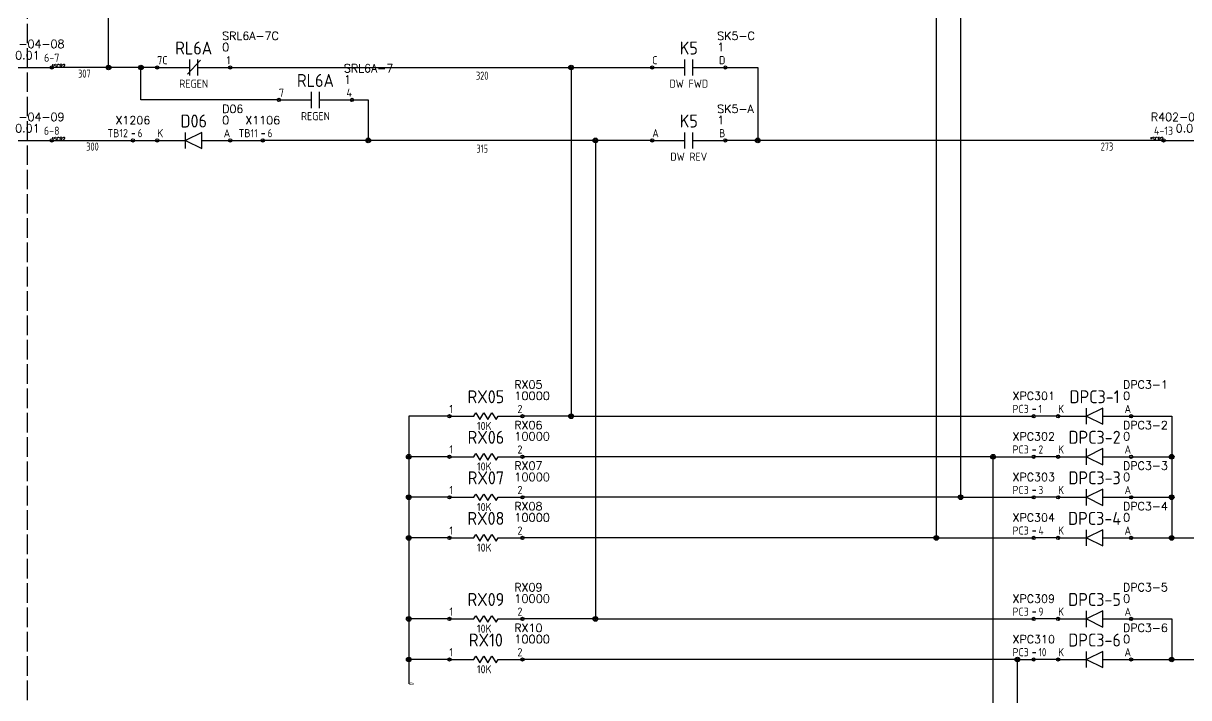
# Model space of a CAD drawing. Header units: millimetres. Extents: x 0 to 1020, y 0 to 646.
# Drawn here: x 213.8 to 572.7, y 190.7 to 398.6 of the extents above; entities that cross this region are included whole.
import ezdxf
from ezdxf.enums import TextEntityAlignment as Align

# ---------------------------------------------------------------- set-up
doc = ezdxf.new("R2010")
doc.units = ezdxf.units.MM
doc.header["$LTSCALE"] = 0.5
doc.linetypes.add('ACAD_ISO02W100', pattern=[15, 12, -3])
for name, color, linetype in [('LOCBOX', 7, 'ACAD_ISO02W100'), ('SYMS', 7, 'Continuous'), ('WIREFIXED', 7, 'Continuous'), ('WIRES', 7, 'Continuous')]:
    doc.layers.add(name, color=color, linetype=linetype)
doc.layers.add('NETLIST', color=50, linetype='Continuous', plot=False)
doc.styles.get("Standard").update_dxf_attribs({"font": 'txt.shx', "bigfont": 'gbcbig.shx'})
doc.styles.add('WD_IEC', font='isocp2.shx', dxfattribs={"width": 0.9, "height": 4})

# ---------------------------------------------------------------- blocks, each defined once
blk = doc.blocks.new('INTERCONNECT-H1')
blk.add_line((-2.5, 0), (12.5, 0))
for centre in [(-2.5, 0), (12.5, 0)]:
    blk.add_circle(centre, 0.5)
at = {"style": 'WD_IEC', "flags": 1}
for tag, height, p in [('LOC', 4, (5, 10)), ('TAG1', 4, (-2.43, 3.16)), ('DESC1', 2.5, (5, -2.5))]:
    blk.add_attdef(tag, text='', height=height, dxfattribs=at).set_placement(p, align=Align.MIDDLE_CENTER)
at = {"style": 'WD_IEC', "flags": 8}
for tag, p in [('TERM01', (-2.5, 1)), ('TERM02', (12.5, 1))]:
    blk.add_attdef(tag, text='', height=2.5, dxfattribs=at).set_placement(p, align=Align.BOTTOM_CENTER)
at = {"style": 'WD_IEC', "flags": 1}
blk.add_attdef('X4TERM01', (-2.5, 0), '', height=0.5, dxfattribs=at)
blk.add_attdef('X1TERM02', text='', height=0.5, dxfattribs=at).set_placement((12.5, 0), align=Align.RIGHT)
at = {"layer": 'NETLIST'}
for tag, p in [('NETTAG', (5, 6)), ('NETVALUE', (5, 2.5))]:
    blk.add_attdef(tag, text='', height=2.5, dxfattribs=at).set_placement(p, align=Align.CENTER)
blk.add_attdef('X4TERMDESC01', text='', height=1, dxfattribs=at).set_placement((-2.5, 0), align=Align.RIGHT)
blk.add_attdef('X1TERMDESC02', (12.5, 0), '', height=1, dxfattribs=at)
blk = doc.blocks.new('DIODE-L')
for p, q in [((-22.5, 0), (-13.75, 0)), ((-13.75, -2.5), (-13.75, 2.5)), ((-8.75, 2.5), (-13.75, 0)), ((-13.75, 0), (-8.75, -2.5)), ((-8.75, -2.5), (-8.75, 2.5)), ((-8.75, 0), (0, 0))]:
    blk.add_line(p, q)
for centre in [(-22.5, 0), (0, 0)]:
    blk.add_circle(centre, 0.5)
at = {"style": 'WD_IEC', "flags": 1}
blk.add_attdef('LOC', text='', height=4, dxfattribs=at).set_placement((-11.25, 11), align=Align.MIDDLE_CENTER)
at = {"style": 'WD_IEC'}
for tag, height, p in [('TAG1', 4, (-11.25, 6)), ('DESC1', 2.5, (-11.25, -5))]:
    blk.add_attdef(tag, text='', height=height, dxfattribs=at).set_placement(p, align=Align.MIDDLE_CENTER)
for tag, p, height, flags in [('X4TERM01', (-22.5, 0), 0.64, 1), ('TERM01', (-22.5, 1), 2.5, 8), ('X1TERM02', (0, 0), 0.64, 1)]:
    blk.add_attdef(tag, p, '', height=height, dxfattribs=dict(at, flags=flags))
at = {"style": 'WD_IEC', "flags": 8}
blk.add_attdef('TERM02', text='', height=2.5, dxfattribs=at).set_placement((0, 1), align=Align.RIGHT)
at = {"layer": 'NETLIST'}
for tag, p, height in [('NETTAG', (-2.5, 8.5), 2.5), ('NETVALUE', (-2.5, 5), 2.56)]:
    blk.add_attdef(tag, p, '', height=height, dxfattribs=at)
blk = doc.blocks.new('TBH-1')
blk.add_line((-0.33, 2.17), (0.65, 2.17))
blk.add_circle((0, 0), 0.5)
at = {"style": 'WD_IEC', "flags": 1}
blk.add_attdef('LOC', text='', height=4, dxfattribs=at).set_placement((-15, 7.5), align=Align.MIDDLE_LEFT)
at = {"style": 'WD_IEC'}
blk.add_attdef('TAG1', text='', height=2.5, dxfattribs=at).set_placement((-1.5, 1), align=Align.RIGHT)
at = {"style": 'WD_IEC', "flags": 1}
blk.add_attdef('X1TERM01', (0, 0), '', height=0.5, dxfattribs=at)
at = {"style": 'WD_IEC', "width": 0.9}
blk.add_attdef('TERM01', (1.5, 1), '', height=2.5, dxfattribs=at)
at = {"layer": 'NETLIST'}
for tag, p in [('NETTAG', (0, 5)), ('NETVALUE', (0, -2.5))]:
    blk.add_attdef(tag, text='', height=2.5, dxfattribs=at).set_placement(p, align=Align.CENTER)
blk = doc.blocks.new('CONTACT-NO')
for p, q in [((2.5, 0), (12.5, 0)), ((12.5, -2.5), (12.5, 2.5)), ((15, -2.5), (15, 2.5)), ((15, 0), (25, 0))]:
    blk.add_line(p, q)
for centre in [(2.5, 0), (25, 0)]:
    blk.add_circle(centre, 0.5)
at = {"style": 'WD_IEC', "flags": 1}
blk.add_attdef('LOC', text='', height=4, dxfattribs=at).set_placement((13.75, 11), align=Align.MIDDLE_CENTER)
at = {"style": 'WD_IEC'}
for tag, height, p in [('TAG1', 4, (13.75, 6)), ('DESC1', 2.5, (13.75, -5))]:
    blk.add_attdef(tag, text='', height=height, dxfattribs=at).set_placement(p, align=Align.MIDDLE_CENTER)
for tag, p, height, flags in [('X4TERM01', (2.5, 0), 0.64, 1), ('TERM01', (2.5, 1), 2.5, 8), ('X1TERM02', (25, 0), 0.64, 1)]:
    blk.add_attdef(tag, p, '', height=height, dxfattribs=dict(at, flags=flags))
at = {"style": 'WD_IEC', "flags": 8}
blk.add_attdef('TERM02', text='', height=2.5, dxfattribs=at).set_placement((25, 1), align=Align.RIGHT)
at = {"layer": 'NETLIST'}
for tag, p, height in [('NETTAG', (22.5, 8.5), 2.5), ('NETVALUE', (22.5, 5), 2.56)]:
    blk.add_attdef(tag, p, '', height=height, dxfattribs=at)
blk = doc.blocks.new('CONTACT-NC')
for p, q in [((0, 0), (10, 0)), ((13.35, 2.25), (9.28, -2.05)), ((10, -2.5), (10, 2.5)), ((12.5, -2.5), (12.5, 2.5)), ((12.5, 0), (22.5, 0))]:
    blk.add_line(p, q)
for centre in [(0, 0), (22.5, 0)]:
    blk.add_circle(centre, 0.5)
at = {"style": 'WD_IEC', "flags": 1}
blk.add_attdef('LOC', text='', height=4, dxfattribs=at).set_placement((11.25, 11), align=Align.MIDDLE_CENTER)
at = {"style": 'WD_IEC'}
for tag, height, p in [('TAG1', 4, (11.25, 6)), ('DESC1', 2.5, (11.25, -5))]:
    blk.add_attdef(tag, text='', height=height, dxfattribs=at).set_placement(p, align=Align.MIDDLE_CENTER)
for tag, p, height, flags in [('X4TERM01', (0, 0), 0.64, 1), ('TERM01', (0, 1), 2.5, 8), ('X1TERM02', (22.5, 0), 0.64, 1)]:
    blk.add_attdef(tag, p, '', height=height, dxfattribs=dict(at, flags=flags))
at = {"style": 'WD_IEC', "flags": 8}
blk.add_attdef('TERM02', text='', height=2.5, dxfattribs=at).set_placement((22.5, 1), align=Align.RIGHT)
at = {"layer": 'NETLIST'}
for tag, p, height in [('NETTAG', (20, 8.5), 2.5), ('NETVALUE', (20, 5), 2.56)]:
    blk.add_attdef(tag, p, '', height=height, dxfattribs=at)
blk = doc.blocks.new('WDDOT')
for radius in [0.72, 0.449, 0.223]:
    blk.add_circle((0, 0), radius)
blk = doc.blocks.new('WD_WNH2')
at = {"linetype": 'Continuous', "style": 'WD_IEC', "width": 0.8}
blk.add_attdef('WIRENO', text='', height=2.5, dxfattribs=at).set_placement((0, 0), align=Align.TOP_CENTER)
at = {"style": 'WD_IEC', "flags": 1}
for tag, p in [('W02USER', (0, -1.21)), ('W03USER', (0, -1.33)), ('W04USER', (0, -1.46)), ('W05USER', (0, -1.58)), ('W06USER', (0, -1.71)), ('W07USER', (0, -1.83)), ('W08USER', (0, -1.96)), ('W09USER', (0, -2.08)), ('W01USER', (0, -1.08)), ('W10USER', (0, -2.21))]:
    blk.add_attdef(tag, text='', height=0.08, dxfattribs=at).set_placement(p, align=Align.CENTER)
blk = doc.blocks.new('RESISTOR-1')
for p, q in [((0, 0), (7.5, 0)), ((7.5, 0), (8.12, 1)), ((8.12, 1), (9.38, -1)), ((9.38, -1), (10.62, 1)), ((10.62, 1), (11.88, -1)), ((11.88, -1), (13.12, 1)), ((13.12, 1), (14.38, -1)), ((14.38, -1), (15, 0)), ((15, 0), (22.5, 0))]:
    blk.add_line(p, q)
for centre in [(0, 0), (22.5, 0)]:
    blk.add_circle(centre, 0.5)
at = {"style": 'WD_IEC', "flags": 1}
blk.add_attdef('LOC', text='', height=4, dxfattribs=at).set_placement((11.25, 11), align=Align.MIDDLE_CENTER)
at = {"style": 'WD_IEC'}
for tag, height, p in [('TAG1', 4, (11.25, 6)), ('DESC1', 2.5, (10.75, -3))]:
    blk.add_attdef(tag, text='', height=height, dxfattribs=at).set_placement(p, align=Align.MIDDLE_CENTER)
for tag, p, height, flags in [('X4TERM01', (0, 0), 0.64, 1), ('TERM01', (0, 1), 2.5, 8), ('X1TERM02', (22.5, 0), 0.64, 1)]:
    blk.add_attdef(tag, p, '', height=height, dxfattribs=dict(at, flags=flags))
at = {"style": 'WD_IEC', "flags": 8}
blk.add_attdef('TERM02', text='', height=2.5, dxfattribs=at).set_placement((22.5, 1), align=Align.RIGHT)
at = {"layer": 'NETLIST'}
for tag, p, height in [('NETTAG', (20, 8.5), 2.5), ('NETVALUE', (20, 5), 2.56)]:
    blk.add_attdef(tag, p, '', height=height, dxfattribs=at)
blk = doc.blocks.new('WD_WNV2')
at = {"linetype": 'Continuous', "style": 'WD_IEC', "width": 0.8}
blk.add_attdef('WIRENO', text='', height=1.5, rotation=90, dxfattribs=at).set_placement((0, 0), align=Align.TOP_CENTER)
at = {"style": 'WD_IEC', "flags": 1}
for tag, p in [('W01USER', (1.86, -1.08)), ('W02USER', (1.86, -1.21)), ('W03USER', (1.86, -1.33)), ('W04USER', (1.86, -1.46)), ('W05USER', (1.86, -1.58)), ('W06USER', (1.86, -1.71)), ('W07USER', (1.86, -1.83)), ('W08USER', (1.86, -1.96)), ('W09USER', (1.86, -2.08)), ('W10USER', (1.86, -2.21))]:
    blk.add_attdef(tag, text='', height=0.08, dxfattribs=at).set_placement(p, align=Align.CENTER)

msp = doc.modelspace()

# ---------------------------------------------------------------- linework, layer by layer
at = {"layer": 'LOCBOX'}
msp.add_lwpolyline([(540, 622.5), (592.5, 622.5), (592.5, 410), (715, 410), (715, 380), (995, 380), (995, 147.5), (592.5, 147.5), (592.5, 72.5), (375, 72.5), (375, 167.5), (215, 167.5), (215, 417.5), (375, 417.5), (375, 532.5), (540, 532.5)], close=True, dxfattribs=at)
at = {"layer": 'WIRES'}
for p, q in [((502.5, 482.5), (502.5, 252.5)), ((495, 407.5), (495, 240)), ((240, 385), (240, 405)), ((255, 385), (222.5, 385)), ((250, 375), (250, 385)), ((277.5, 385), (407.5, 385)), ((382.5, 385), (382.5, 277.5)), ((430, 385), (440, 385)), ((440, 385), (440, 362.5)), ((292.5, 375), (250, 375)), ((315, 375), (320, 375)), ((320, 375), (320, 362.5)), ((222.5, 362.5), (247.5, 362.5)), ((247.5, 362.5), (255, 362.5)), ((277.5, 362.5), (287.5, 362.5)), ((407.5, 362.5), (287.5, 362.5)), ((390, 362.5), (390, 215)), ((565, 362.5), (430, 362.5)), ((345, 277.5), (332.5, 277.5)), ((332.5, 277.5), (332.5, 195)), ((382.5, 277.5), (367.5, 277.5)), ((382.5, 277.5), (525, 277.5)), ((532.5, 277.5), (525, 277.5)), ((555, 277.5), (567.5, 277.5)), ((567.5, 277.5), (567.5, 252.5)), ((345, 265), (332.5, 265)), ((512.5, 265), (367.5, 265)), ((512.5, 142.5), (512.5, 265)), ((512.5, 265), (525, 265)), ((532.5, 265), (525, 265)), ((555, 265), (567.5, 265)), ((567.5, 265), (567.5, 240)), ((345, 252.5), (332.5, 252.5)), ((502.5, 252.5), (367.5, 252.5)), ((502.5, 252.5), (525, 252.5)), ((502.5, 252.5), (502.5, 252.5)), ((532.5, 252.5), (525, 252.5)), ((555, 252.5), (567.5, 252.5)), ((345, 240), (332.5, 240)), ((495, 240), (367.5, 240)), ((495, 240), (525, 240)), ((495, 240), (495, 240)), ((532.5, 240), (525, 240)), ((555, 240), (567.5, 240)), ((567.5, 240), (580, 240)), ((345, 215), (332.5, 215)), ((390, 215), (367.5, 215)), ((390, 215), (525, 215)), ((532.5, 215), (525, 215)), ((555, 215), (567.5, 215)), ((567.5, 215), (567.5, 202.5)), ((345, 202.5), (332.5, 202.5)), ((520, 202.5), (367.5, 202.5)), ((520, 120), (520, 202.5)), ((520, 202.5), (525, 202.5)), ((532.5, 202.5), (525, 202.5)), ((555, 202.5), (567.5, 202.5)), ((567.5, 202.5), (580, 202.5))]:
    msp.add_line(p, q, dxfattribs=at)

# ---------------------------------------------------------------- block references
ref = msp.add_blockref('CONTACT-NC', (255, 385))
ref.add_attrib('TERM02', '1', dxfattribs={"height": 2.5, "style": 'WD_IEC'}).set_placement((277.5, 386), align=Align.RIGHT)
ref.add_attrib('TERM01', '7C', (255, 386), dxfattribs={"height": 2.5, "style": 'WD_IEC'})
ref.add_attrib('DESC1', 'REGEN', dxfattribs={"height": 2.5, "style": 'WD_IEC'}).set_placement((266.25, 380), align=Align.MIDDLE_CENTER)
ref.add_attrib('TAG1', 'RL6A', dxfattribs={"height": 4, "style": 'WD_IEC'}).set_placement((266.25, 391), align=Align.MIDDLE_CENTER)
ref.add_attrib('NETVALUE', '0', (275, 390), dxfattribs={"layer": 'NETLIST', "height": 2.56})
ref.add_attrib('NETTAG', 'SRL6A-7C', (275, 393.5), dxfattribs={"layer": 'NETLIST', "height": 2.5})
ref = msp.add_blockref('CONTACT-NO', (405, 385))
ref.add_attrib('NETTAG', 'SK5-C', (427.5, 393.5), dxfattribs={"layer": 'NETLIST', "height": 2.5})
ref.add_attrib('NETVALUE', '1', (427.5, 390), dxfattribs={"layer": 'NETLIST', "height": 2.56})
ref.add_attrib('TAG1', 'K5', dxfattribs={"height": 4, "style": 'WD_IEC'}).set_placement((418.75, 391), align=Align.MIDDLE_CENTER)
ref.add_attrib('DESC1', 'DW FWD', dxfattribs={"height": 2.5, "style": 'WD_IEC'}).set_placement((418.75, 380), align=Align.MIDDLE_CENTER)
ref.add_attrib('TERM01', 'C', (407.5, 386), dxfattribs={"height": 2.5, "style": 'WD_IEC'})
ref.add_attrib('TERM02', 'D', dxfattribs={"height": 2.5, "style": 'WD_IEC'}).set_placement((430, 386), align=Align.RIGHT)
ref = msp.add_blockref('INTERCONNECT-H1', (210, 385))
ref.add_attrib('TERM02', '6-7', dxfattribs={"height": 2.5, "style": 'WD_IEC'}).set_placement((222.5, 386), align=Align.BOTTOM_CENTER)
ref.add_attrib('TERM01', '2-7', dxfattribs={"height": 2.5, "style": 'WD_IEC'}).set_placement((207.5, 386), align=Align.BOTTOM_CENTER)
ref.add_attrib('NETVALUE', '0.01', dxfattribs={"layer": 'NETLIST', "height": 2.5}).set_placement((215, 387.5), align=Align.CENTER)
ref.add_attrib('NETTAG', 'R402-04-08', dxfattribs={"layer": 'NETLIST', "height": 2.5}).set_placement((215, 391), align=Align.CENTER)
ref.add_attrib('X4TERMDESC01', '*DC', dxfattribs={"layer": 'NETLIST', "height": 1}).set_placement((207.5, 385), align=Align.RIGHT)
ref.add_attrib('X1TERMDESC02', '*SCR2', (222.5, 385), dxfattribs={"layer": 'NETLIST', "height": 1})
ref = msp.add_blockref('CONTACT-NO', (290, 375))
ref.add_attrib('NETTAG', 'SRL6A-7', (312.5, 383.5), dxfattribs={"layer": 'NETLIST', "height": 2.5})
ref.add_attrib('NETVALUE', '1', (312.5, 380), dxfattribs={"layer": 'NETLIST', "height": 2.56})
ref.add_attrib('TAG1', 'RL6A', dxfattribs={"height": 4, "style": 'WD_IEC'}).set_placement((303.75, 381), align=Align.MIDDLE_CENTER)
ref.add_attrib('DESC1', 'REGEN', dxfattribs={"height": 2.5, "style": 'WD_IEC'}).set_placement((303.75, 370), align=Align.MIDDLE_CENTER)
ref.add_attrib('TERM01', '7', (292.5, 376), dxfattribs={"height": 2.5, "style": 'WD_IEC'})
ref.add_attrib('TERM02', '4', dxfattribs={"height": 2.5, "style": 'WD_IEC'}).set_placement((315, 376), align=Align.RIGHT)
ref = msp.add_blockref('DIODE-L', (277.5, 362.5))
ref.add_attrib('NETTAG', 'D06', (275, 371), dxfattribs={"layer": 'NETLIST', "height": 2.5})
ref.add_attrib('NETVALUE', '0', (275, 367.5), dxfattribs={"layer": 'NETLIST', "height": 2.56})
ref.add_attrib('TAG1', 'D06', dxfattribs={"height": 4, "style": 'WD_IEC'}).set_placement((266.25, 368.5), align=Align.MIDDLE_CENTER)
ref.add_attrib('TERM01', 'K', (255, 363.5), dxfattribs={"height": 2.5, "style": 'WD_IEC'})
ref.add_attrib('TERM02', 'A', dxfattribs={"height": 2.5, "style": 'WD_IEC'}).set_placement((277.5, 363.5), align=Align.RIGHT)
ref = msp.add_blockref('CONTACT-NO', (405, 362.5))
ref.add_attrib('NETTAG', 'SK5-A', (427.5, 371), dxfattribs={"layer": 'NETLIST', "height": 2.5})
ref.add_attrib('NETVALUE', '1', (427.5, 367.5), dxfattribs={"layer": 'NETLIST', "height": 2.56})
ref.add_attrib('TAG1', 'K5', dxfattribs={"height": 4, "style": 'WD_IEC'}).set_placement((418.75, 368.5), align=Align.MIDDLE_CENTER)
ref.add_attrib('DESC1', 'DW REV', dxfattribs={"height": 2.5, "style": 'WD_IEC'}).set_placement((418.75, 357.5), align=Align.MIDDLE_CENTER)
ref.add_attrib('TERM01', 'A', (407.5, 363.5), dxfattribs={"height": 2.5, "style": 'WD_IEC'})
ref.add_attrib('TERM02', 'B', dxfattribs={"height": 2.5, "style": 'WD_IEC'}).set_placement((430, 363.5), align=Align.RIGHT)
ref = msp.add_blockref('INTERCONNECT-H1', (210, 362.5))
ref.add_attrib('TERM02', '6-8', dxfattribs={"height": 2.5, "style": 'WD_IEC'}).set_placement((222.5, 363.5), align=Align.BOTTOM_CENTER)
ref.add_attrib('TERM01', '2-8', dxfattribs={"height": 2.5, "style": 'WD_IEC'}).set_placement((207.5, 363.5), align=Align.BOTTOM_CENTER)
ref.add_attrib('NETVALUE', '0.01', dxfattribs={"layer": 'NETLIST', "height": 2.5}).set_placement((215, 365), align=Align.CENTER)
ref.add_attrib('NETTAG', 'R402-04-09', dxfattribs={"layer": 'NETLIST', "height": 2.5}).set_placement((215, 368.5), align=Align.CENTER)
ref.add_attrib('X4TERMDESC01', '*DC', dxfattribs={"layer": 'NETLIST', "height": 1}).set_placement((207.5, 362.5), align=Align.RIGHT)
ref.add_attrib('X1TERMDESC02', '*SCR2', (222.5, 362.5), dxfattribs={"layer": 'NETLIST', "height": 1})
for p, values in [((247.5, 362.5), {'TAG1': 'TB12', 'TERM01': '6', 'NETTAG': 'X1206'}), ((287.5, 362.5), {'TAG1': 'TB11', 'TERM01': '6', 'NETTAG': 'X1106'}), ((525, 277.5), {'TAG1': 'PC3', 'TERM01': '1', 'NETTAG': 'XPC301'}), ((525, 265), {'TAG1': 'PC3', 'TERM01': '2', 'NETTAG': 'XPC302'}), ((525, 252.5), {'TAG1': 'PC3', 'TERM01': '3', 'NETTAG': 'XPC303'}), ((525, 240), {'TAG1': 'PC3', 'TERM01': '4', 'NETTAG': 'XPC304'}), ((525, 215), {'TAG1': 'PC3', 'TERM01': '9', 'NETTAG': 'XPC309'}), ((525, 202.5), {'TAG1': 'PC3', 'TERM01': '10', 'NETTAG': 'XPC310'})]:
    msp.add_blockref('TBH-1', p).add_auto_attribs(values)
ref = msp.add_blockref('INTERCONNECT-H1', (567.5, 362.5))
ref.add_attrib('TERM02', '4-10', dxfattribs={"height": 2.5, "style": 'WD_IEC'}).set_placement((580, 363.5), align=Align.BOTTOM_CENTER)
ref.add_attrib('TERM01', '4-13', dxfattribs={"height": 2.5, "style": 'WD_IEC'}).set_placement((565, 363.5), align=Align.BOTTOM_CENTER)
ref.add_attrib('NETVALUE', '0.01', dxfattribs={"layer": 'NETLIST', "height": 2.5}).set_placement((572.5, 365), align=Align.CENTER)
ref.add_attrib('NETTAG', 'R402-04-23', dxfattribs={"layer": 'NETLIST', "height": 2.5}).set_placement((572.5, 368.5), align=Align.CENTER)
ref.add_attrib('X4TERMDESC01', '*SCR2', dxfattribs={"layer": 'NETLIST', "height": 1}).set_placement((565, 362.5), align=Align.RIGHT)
ref.add_attrib('X1TERMDESC02', '*SCR3', (580, 362.5), dxfattribs={"layer": 'NETLIST', "height": 1})
ref = msp.add_blockref('RESISTOR-1', (345, 277.5))
ref.add_attrib('NETTAG', 'RX05', (365, 286), dxfattribs={"layer": 'NETLIST', "height": 2.5})
ref.add_attrib('NETVALUE', '10000', (365, 282.5), dxfattribs={"layer": 'NETLIST', "height": 2.56})
ref.add_attrib('TAG1', 'RX05', dxfattribs={"height": 4, "style": 'WD_IEC'}).set_placement((356.25, 283.5), align=Align.MIDDLE_CENTER)
ref.add_attrib('DESC1', '10K', dxfattribs={"height": 2.5, "style": 'WD_IEC'}).set_placement((355.75, 274.5), align=Align.MIDDLE_CENTER)
ref.add_attrib('TERM01', '1', (345, 278.5), dxfattribs={"height": 2.5, "style": 'WD_IEC'})
ref.add_attrib('TERM02', '2', dxfattribs={"height": 2.5, "style": 'WD_IEC'}).set_placement((367.5, 278.5), align=Align.RIGHT)
ref = msp.add_blockref('DIODE-L', (555, 277.5))
ref.add_attrib('NETTAG', 'DPC3-1', (552.5, 286), dxfattribs={"layer": 'NETLIST', "height": 2.5})
ref.add_attrib('NETVALUE', '0', (552.5, 282.5), dxfattribs={"layer": 'NETLIST', "height": 2.56})
ref.add_attrib('TAG1', 'DPC3-1', dxfattribs={"height": 4, "style": 'WD_IEC'}).set_placement((543.75, 283.5), align=Align.MIDDLE_CENTER)
ref.add_attrib('TERM01', 'K', (532.5, 278.5), dxfattribs={"height": 2.5, "style": 'WD_IEC'})
ref.add_attrib('TERM02', 'A', dxfattribs={"height": 2.5, "style": 'WD_IEC'}).set_placement((555, 278.5), align=Align.RIGHT)
ref = msp.add_blockref('RESISTOR-1', (345, 265))
ref.add_attrib('NETTAG', 'RX06', (365, 273.5), dxfattribs={"layer": 'NETLIST', "height": 2.5})
ref.add_attrib('NETVALUE', '10000', (365, 270), dxfattribs={"layer": 'NETLIST', "height": 2.56})
ref.add_attrib('TAG1', 'RX06', dxfattribs={"height": 4, "style": 'WD_IEC'}).set_placement((356.25, 271), align=Align.MIDDLE_CENTER)
ref.add_attrib('DESC1', '10K', dxfattribs={"height": 2.5, "style": 'WD_IEC'}).set_placement((355.75, 262), align=Align.MIDDLE_CENTER)
ref.add_attrib('TERM01', '1', (345, 266), dxfattribs={"height": 2.5, "style": 'WD_IEC'})
ref.add_attrib('TERM02', '2', dxfattribs={"height": 2.5, "style": 'WD_IEC'}).set_placement((367.5, 266), align=Align.RIGHT)
ref = msp.add_blockref('DIODE-L', (555, 265))
ref.add_attrib('NETTAG', 'DPC3-2', (552.5, 273.5), dxfattribs={"layer": 'NETLIST', "height": 2.5})
ref.add_attrib('NETVALUE', '0', (552.5, 270), dxfattribs={"layer": 'NETLIST', "height": 2.56})
ref.add_attrib('TAG1', 'DPC3-2', dxfattribs={"height": 4, "style": 'WD_IEC'}).set_placement((543.75, 271), align=Align.MIDDLE_CENTER)
ref.add_attrib('TERM01', 'K', (532.5, 266), dxfattribs={"height": 2.5, "style": 'WD_IEC'})
ref.add_attrib('TERM02', 'A', dxfattribs={"height": 2.5, "style": 'WD_IEC'}).set_placement((555, 266), align=Align.RIGHT)
ref = msp.add_blockref('RESISTOR-1', (345, 252.5))
ref.add_attrib('NETTAG', 'RX07', (365, 261), dxfattribs={"layer": 'NETLIST', "height": 2.5})
ref.add_attrib('NETVALUE', '10000', (365, 257.5), dxfattribs={"layer": 'NETLIST', "height": 2.56})
ref.add_attrib('TAG1', 'RX07', dxfattribs={"height": 4, "style": 'WD_IEC'}).set_placement((356.25, 258.5), align=Align.MIDDLE_CENTER)
ref.add_attrib('DESC1', '10K', dxfattribs={"height": 2.5, "style": 'WD_IEC'}).set_placement((355.75, 249.5), align=Align.MIDDLE_CENTER)
ref.add_attrib('TERM01', '1', (345, 253.5), dxfattribs={"height": 2.5, "style": 'WD_IEC'})
ref.add_attrib('TERM02', '2', dxfattribs={"height": 2.5, "style": 'WD_IEC'}).set_placement((367.5, 253.5), align=Align.RIGHT)
ref = msp.add_blockref('DIODE-L', (555, 252.5))
ref.add_attrib('NETTAG', 'DPC3-3', (552.5, 261), dxfattribs={"layer": 'NETLIST', "height": 2.5})
ref.add_attrib('NETVALUE', '0', (552.5, 257.5), dxfattribs={"layer": 'NETLIST', "height": 2.56})
ref.add_attrib('TAG1', 'DPC3-3', dxfattribs={"height": 4, "style": 'WD_IEC'}).set_placement((543.75, 258.5), align=Align.MIDDLE_CENTER)
ref.add_attrib('TERM01', 'K', (532.5, 253.5), dxfattribs={"height": 2.5, "style": 'WD_IEC'})
ref.add_attrib('TERM02', 'A', dxfattribs={"height": 2.5, "style": 'WD_IEC'}).set_placement((555, 253.5), align=Align.RIGHT)
ref = msp.add_blockref('RESISTOR-1', (345, 240))
ref.add_attrib('NETTAG', 'RX08', (365, 248.5), dxfattribs={"layer": 'NETLIST', "height": 2.5})
ref.add_attrib('NETVALUE', '10000', (365, 245), dxfattribs={"layer": 'NETLIST', "height": 2.56})
ref.add_attrib('TAG1', 'RX08', dxfattribs={"height": 4, "style": 'WD_IEC'}).set_placement((356.25, 246), align=Align.MIDDLE_CENTER)
ref.add_attrib('DESC1', '10K', dxfattribs={"height": 2.5, "style": 'WD_IEC'}).set_placement((355.75, 237), align=Align.MIDDLE_CENTER)
ref.add_attrib('TERM01', '1', (345, 241), dxfattribs={"height": 2.5, "style": 'WD_IEC'})
ref.add_attrib('TERM02', '2', dxfattribs={"height": 2.5, "style": 'WD_IEC'}).set_placement((367.5, 241), align=Align.RIGHT)
ref = msp.add_blockref('DIODE-L', (555, 240))
ref.add_attrib('NETTAG', 'DPC3-4', (552.5, 248.5), dxfattribs={"layer": 'NETLIST', "height": 2.5})
ref.add_attrib('NETVALUE', '0', (552.5, 245), dxfattribs={"layer": 'NETLIST', "height": 2.56})
ref.add_attrib('TAG1', 'DPC3-4', dxfattribs={"height": 4, "style": 'WD_IEC'}).set_placement((543.75, 246), align=Align.MIDDLE_CENTER)
ref.add_attrib('TERM01', 'K', (532.5, 241), dxfattribs={"height": 2.5, "style": 'WD_IEC'})
ref.add_attrib('TERM02', 'A', dxfattribs={"height": 2.5, "style": 'WD_IEC'}).set_placement((555, 241), align=Align.RIGHT)
ref = msp.add_blockref('RESISTOR-1', (345, 215))
ref.add_attrib('NETTAG', 'RX09', (365, 223.5), dxfattribs={"layer": 'NETLIST', "height": 2.5})
ref.add_attrib('NETVALUE', '10000', (365, 220), dxfattribs={"layer": 'NETLIST', "height": 2.56})
ref.add_attrib('TAG1', 'RX09', dxfattribs={"height": 4, "style": 'WD_IEC'}).set_placement((356.25, 221), align=Align.MIDDLE_CENTER)
ref.add_attrib('DESC1', '10K', dxfattribs={"height": 2.5, "style": 'WD_IEC'}).set_placement((355.75, 212), align=Align.MIDDLE_CENTER)
ref.add_attrib('TERM01', '1', (345, 216), dxfattribs={"height": 2.5, "style": 'WD_IEC'})
ref.add_attrib('TERM02', '2', dxfattribs={"height": 2.5, "style": 'WD_IEC'}).set_placement((367.5, 216), align=Align.RIGHT)
ref = msp.add_blockref('DIODE-L', (555, 215))
ref.add_attrib('NETTAG', 'DPC3-5', (552.5, 223.5), dxfattribs={"layer": 'NETLIST', "height": 2.5})
ref.add_attrib('NETVALUE', '0', (552.5, 220), dxfattribs={"layer": 'NETLIST', "height": 2.56})
ref.add_attrib('TAG1', 'DPC3-5', dxfattribs={"height": 4, "style": 'WD_IEC'}).set_placement((543.75, 221), align=Align.MIDDLE_CENTER)
ref.add_attrib('TERM01', 'K', (532.5, 216), dxfattribs={"height": 2.5, "style": 'WD_IEC'})
ref.add_attrib('TERM02', 'A', dxfattribs={"height": 2.5, "style": 'WD_IEC'}).set_placement((555, 216), align=Align.RIGHT)
ref = msp.add_blockref('RESISTOR-1', (345, 202.5))
ref.add_attrib('NETTAG', 'RX10', (365, 211), dxfattribs={"layer": 'NETLIST', "height": 2.5})
ref.add_attrib('NETVALUE', '10000', (365, 207.5), dxfattribs={"layer": 'NETLIST', "height": 2.56})
ref.add_attrib('TAG1', 'RX10', dxfattribs={"height": 4, "style": 'WD_IEC'}).set_placement((356.25, 208.5), align=Align.MIDDLE_CENTER)
ref.add_attrib('DESC1', '10K', dxfattribs={"height": 2.5, "style": 'WD_IEC'}).set_placement((355.75, 199.5), align=Align.MIDDLE_CENTER)
ref.add_attrib('TERM01', '1', (345, 203.5), dxfattribs={"height": 2.5, "style": 'WD_IEC'})
ref.add_attrib('TERM02', '2', dxfattribs={"height": 2.5, "style": 'WD_IEC'}).set_placement((367.5, 203.5), align=Align.RIGHT)
ref = msp.add_blockref('DIODE-L', (555, 202.5))
ref.add_attrib('NETTAG', 'DPC3-6', (552.5, 211), dxfattribs={"layer": 'NETLIST', "height": 2.5})
ref.add_attrib('NETVALUE', '0', (552.5, 207.5), dxfattribs={"layer": 'NETLIST', "height": 2.56})
ref.add_attrib('TAG1', 'DPC3-6', dxfattribs={"height": 4, "style": 'WD_IEC'}).set_placement((543.75, 208.5), align=Align.MIDDLE_CENTER)
ref.add_attrib('TERM01', 'K', (532.5, 203.5), dxfattribs={"height": 2.5, "style": 'WD_IEC'})
ref.add_attrib('TERM02', 'A', dxfattribs={"height": 2.5, "style": 'WD_IEC'}).set_placement((555, 203.5), align=Align.RIGHT)
at = {"layer": 'SYMS'}
for p in [(240, 385), (250, 385), (382.5, 385), (320, 362.5), (390, 362.5), (440, 362.5), (382.5, 277.5), (332.5, 265), (512.5, 265), (567.5, 265), (332.5, 252.5), (502.5, 252.5), (567.5, 252.5), (332.5, 240), (495, 240), (567.5, 240), (332.5, 215), (390, 215), (332.5, 202.5), (520, 202.5), (567.5, 202.5)]:
    msp.add_blockref('WDDOT', p, dxfattribs=at)
at = {"layer": 'WIREFIXED'}
ref = msp.add_blockref('WD_WNH2', (232.5, 385), dxfattribs=at)
ref.add_attrib('WIRENOF', '307', dxfattribs={"linetype": 'Continuous', "height": 2.5, "style": 'WD_IEC', "width": 0.8}).set_placement((232.56, 384.37), align=Align.TOP_CENTER)
ref = msp.add_blockref('WD_WNH2', (355, 385), dxfattribs=at)
ref.add_attrib('WIRENOF', '320', dxfattribs={"linetype": 'Continuous', "height": 2.5, "style": 'WD_IEC', "width": 0.8}).set_placement((355.11, 383.73), align=Align.TOP_CENTER)
ref = msp.add_blockref('WD_WNH2', (235, 362.5), dxfattribs=at)
ref.add_attrib('WIRENOF', '300', dxfattribs={"linetype": 'Continuous', "height": 2.5, "style": 'WD_IEC', "width": 0.8}).set_placement((235.06, 361.87), align=Align.TOP_CENTER)
ref = msp.add_blockref('WD_WNH2', (355, 362.5), dxfattribs=at)
ref.add_attrib('WIRENOF', '315', dxfattribs={"linetype": 'Continuous', "height": 2.5, "style": 'WD_IEC', "width": 0.8}).set_placement((355.11, 361.23), align=Align.TOP_CENTER)
ref = msp.add_blockref('WD_WNH2', (547.5, 362.5), dxfattribs=at)
ref.add_attrib('WIRENOF', '273', dxfattribs={"linetype": 'Continuous', "height": 2.5, "style": 'WD_IEC', "width": 0.8}).set_placement((547.56, 361.87), align=Align.TOP_CENTER)
ref = msp.add_blockref('WD_WNV2', (332.5, 195), dxfattribs=at)
ref.add_attrib('WIRENOF', '0', dxfattribs={"linetype": 'Continuous', "height": 1.5, "rotation": 90, "style": 'WD_IEC', "width": 0.8}).set_placement((332.5, 195), align=Align.TOP_CENTER)

doc.saveas('drawing.dxf')
